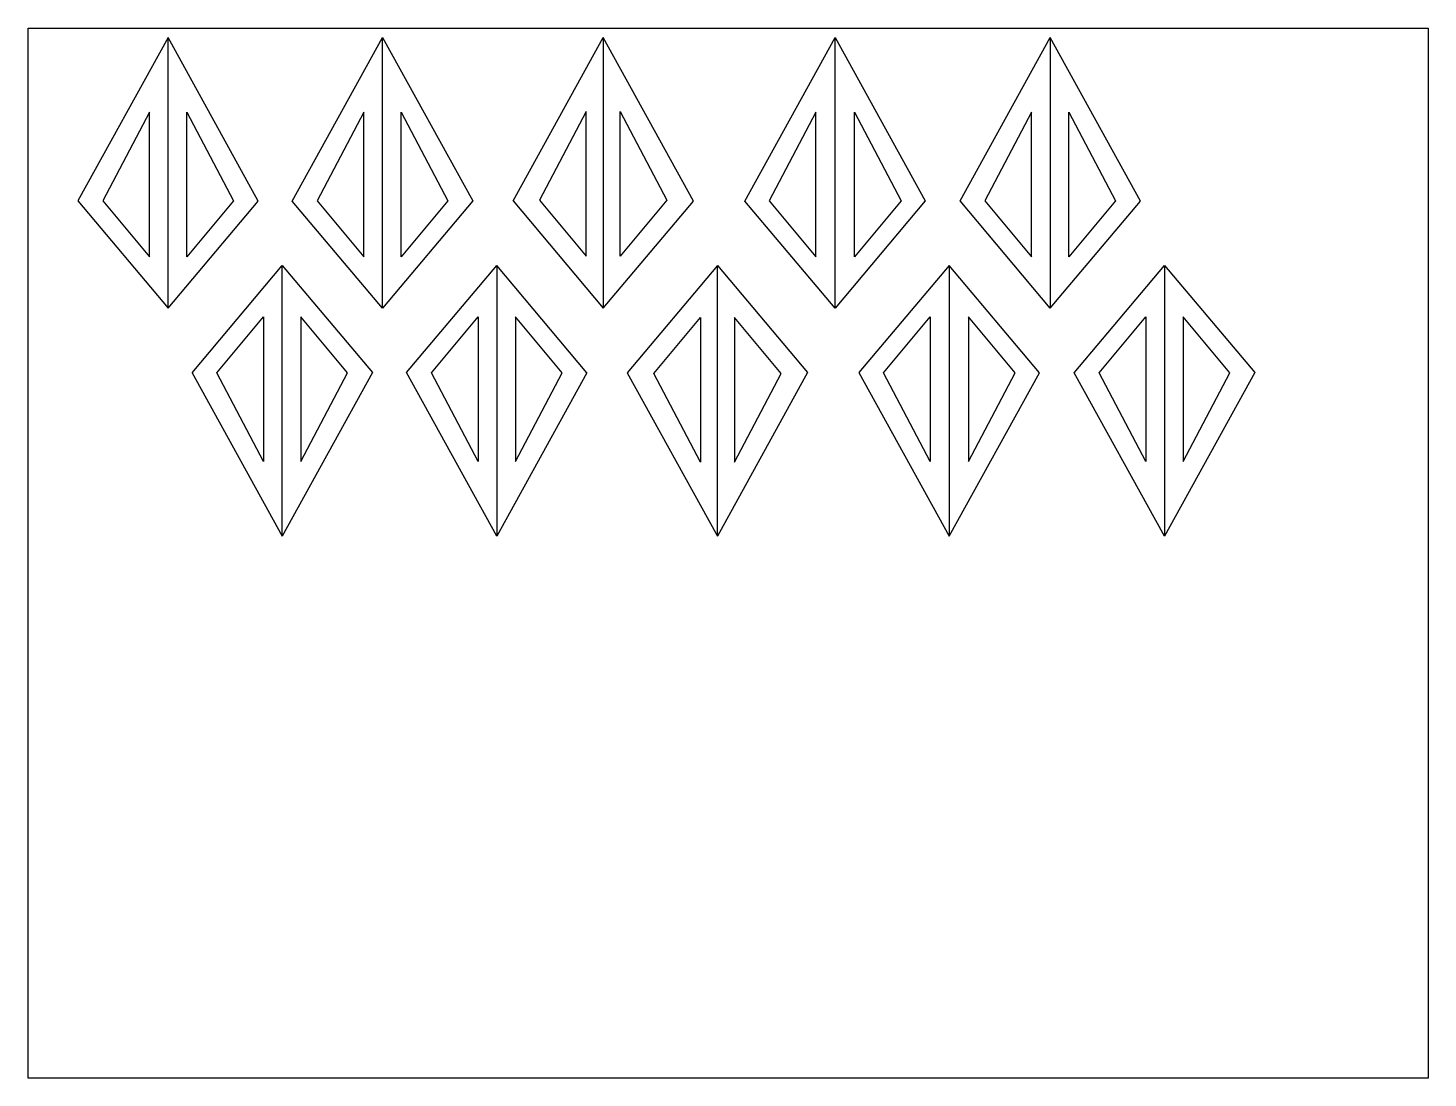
# Model space of a CAD drawing. Header units: millimetres. Extents: x -90 to 210, y -165 to 60.
import ezdxf

# ---------------------------------------------------------------- set-up
doc = ezdxf.new("R2010")
doc.units = ezdxf.units.MM
doc.layers.get('0').update_dxf_attribs({"linetype": 'CONTINUOUS'})

msp = doc.modelspace()

# ---------------------------------------------------------------- linework, layer by layer
for p, q in [((-60, 0), (-60, 58)), ((-14.01, 0), (-14.01, 58)), ((13.95, 22.96), (33.26, 58)), ((82.95, 0), (82.95, 58)), ((148.4, 22.92), (129.05, 58)), ((13.95, 22.96), (33.26, 0)), ((129.05, 0), (148.4, 22.92)), ((-54.84, -13.88), (-35.53, 9.08)), ((29.76, -13.88), (10.45, 9.08)), ((57.72, 9.08), (77.07, -13.84)), ((107.42, 9.08), (107.42, -48.92)), ((153.51, 9.08), (172.86, -13.84)), ((-54.84, -13.88), (-35.53, -48.92)), ((29.76, -13.88), (10.45, -48.92)), ((77.07, -13.84), (57.72, -48.92)), ((172.86, -13.84), (153.51, -48.92))]:
    msp.add_line(p, q)
for points in [[(-90, 60), (210, 60), (210, -165), (-90, -165)], [(-79.31, 22.96), (-60, 0), (-40.65, 22.92), (-60, 58)], [(-33.36, 22.92), (-14.01, 58), (5.29, 22.96), (-14.01, 0)], [(33.26, 0), (52.61, 22.92), (33.26, 58)], [(63.6, 22.92), (82.95, 58), (102.26, 22.96), (82.95, 0)], [(109.74, 22.96), (129.05, 58), (129.05, 0)], [(-74, 23), (-64, 11), (-64, 42)], [(-46, 23), (-56, 11), (-56, 42)], [(-18.02, 42), (-28.02, 23), (-18.02, 11)], [(-10.01, 42), (-0.01, 23), (-10.01, 11)], [(29.61, 11.13), (29.61, 42.13), (19.61, 23.13)], [(36.9, 11.13), (36.9, 42.13), (46.9, 23.13)], [(78.83, 41.98), (68.83, 22.98), (78.83, 10.98)], [(87.08, 41.98), (97.08, 22.98), (87.08, 10.98)], [(125.04, 41.98), (115.04, 22.98), (125.04, 10.98)], [(133.06, 41.98), (143.06, 22.98), (133.06, 10.98)], [(-16.18, -13.84), (-35.53, -48.92), (-35.53, 9.08)], [(10.45, 9.08), (10.45, -48.92), (-8.9, -13.84)], [(38.42, -13.88), (57.72, -48.92), (57.72, 9.08)], [(126.73, -13.88), (107.42, 9.08), (88.07, -13.84), (107.42, -48.92)], [(134.21, -13.88), (153.51, 9.08), (153.51, -48.92)], [(-49.53, -13.92), (-39.53, -1.92), (-39.53, -32.92)], [(-31.53, -1.92), (-31.53, -32.92), (-21.53, -13.92)], [(-3.55, -13.92), (6.45, -1.92), (6.45, -32.92)], [(24.46, -13.92), (14.46, -1.92), (14.46, -32.92)], [(54.08, -2.05), (54.08, -33.05), (44.08, -14.05)], [(71.36, -14.05), (61.36, -2.05), (61.36, -33.05)], [(103.3, -1.9), (103.3, -32.9), (93.3, -13.9)], [(121.54, -13.9), (111.54, -1.9), (111.54, -32.9)], [(149.5, -32.9), (139.5, -13.9), (149.5, -1.9)], [(167.52, -13.9), (157.52, -1.9), (157.52, -32.9)]]:
    msp.add_lwpolyline(points, close=True)

doc.saveas('drawing.dxf')
